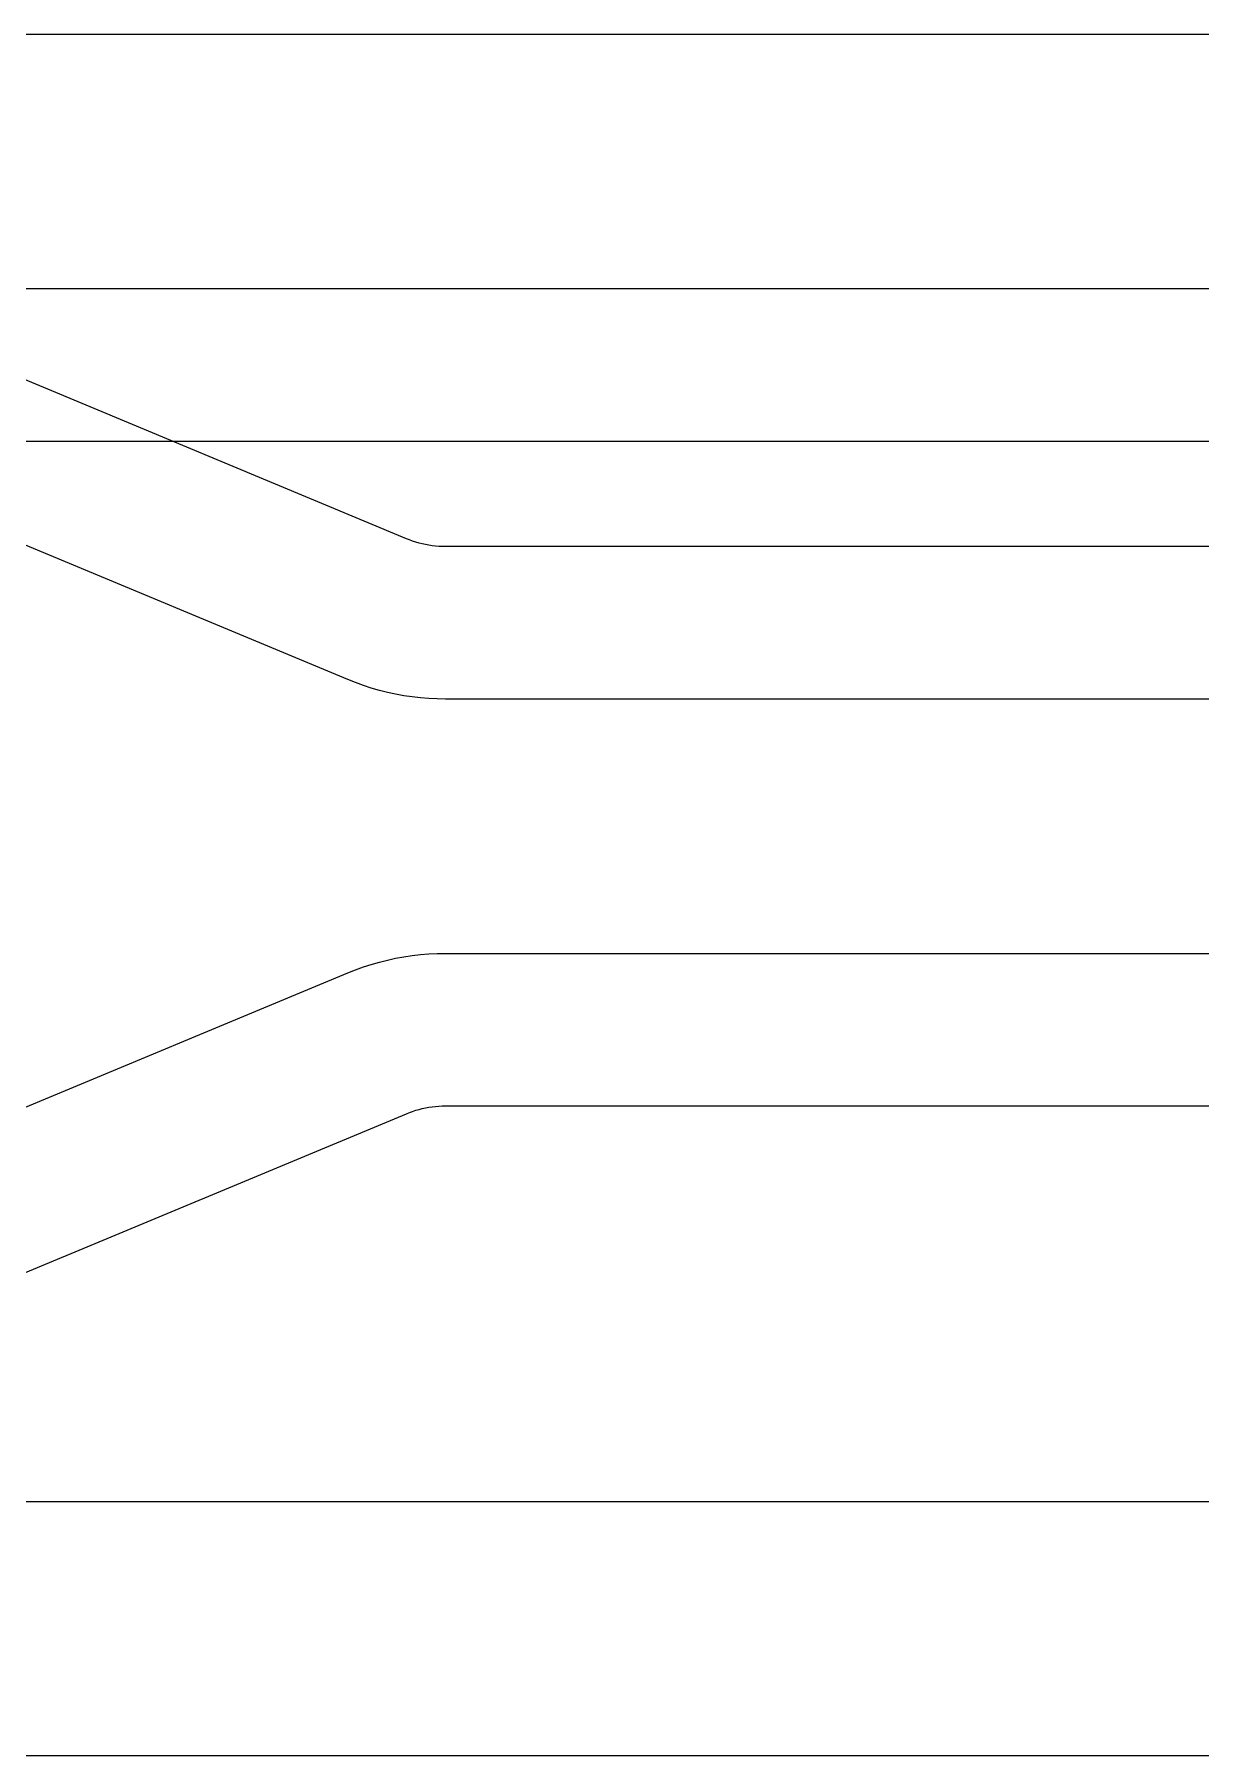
# Model space of a CAD drawing. Header units: millimetres. Extents: x 586 to 986, y -25 to 475.
# Drawn here: x 832.5 to 878.4, y -25.2 to 42.5 of the extents above; entities that cross this region are included whole.
import ezdxf

# ---------------------------------------------------------------- set-up
doc = ezdxf.new("R2010")
doc.units = ezdxf.units.MM
doc.header["$MEASUREMENT"] = 0
for name, color, linetype, true_color in [('auxiliares', 4, 'Continuous', 0x00ffff), ('corte', 1, 'Continuous', 0xff0000), ('Default', 18, 'Continuous', 0x000000)]:
    doc.layers.add(name, color=color, linetype=linetype, true_color=true_color)

msp = doc.modelspace()

# ---------------------------------------------------------------- linework, layer by layer
at = {"layer": 'auxiliares'}
for p, q in [((847.118, 22.666), (827.34, 30.907)), ((820.343, 26.503), (892.347, 26.503)), ((847.24, 22.618), (847.118, 22.666)), ((847.364, 22.573), (847.24, 22.618)), ((847.489, 22.533), (847.364, 22.573)), ((847.616, 22.496), (847.489, 22.533)), ((847.743, 22.464), (847.616, 22.496)), ((847.872, 22.436), (847.743, 22.464)), ((848.001, 22.413), (847.872, 22.436)), ((848.132, 22.393), (848.001, 22.413)), ((848.262, 22.378), (848.132, 22.393)), ((848.393, 22.367), (848.262, 22.378)), ((848.525, 22.361), (848.393, 22.367)), ((848.656, 22.359), (848.525, 22.361)), ((920.66, 22.359), (848.656, 22.359)), ((827.34, -8.19), (847.118, 0.051)), ((847.118, 0.051), (847.24, 0.1)), ((847.24, 0.1), (847.364, 0.144)), ((847.364, 0.144), (847.489, 0.185)), ((847.489, 0.185), (847.616, 0.221)), ((847.616, 0.221), (847.743, 0.253)), ((847.743, 0.253), (847.872, 0.281)), ((847.872, 0.281), (848.001, 0.305)), ((848.001, 0.305), (848.132, 0.324)), ((848.132, 0.324), (848.262, 0.339)), ((848.262, 0.339), (848.393, 0.35)), ((848.393, 0.35), (848.525, 0.356)), ((848.525, 0.356), (848.656, 0.359)), ((848.656, 0.359), (920.916, 0.359)), ((596.192, -15.195), (976.192, -15.195))]:
    msp.add_line(p, q, dxfattribs=at)
at = {"layer": 'corte', "linetype": 'Continuous', "lineweight": 25}
for p, q in [((892.347, 42.503), (820.088, 42.503)), ((820.343, 32.503), (892.347, 32.503)), ((844.81, 17.128), (825.033, 25.369)), ((845.116, 17.006), (844.81, 17.128)), ((845.426, 16.895), (845.116, 17.006)), ((845.739, 16.794), (845.426, 16.895)), ((846.055, 16.703), (845.739, 16.794)), ((846.374, 16.623), (846.055, 16.703)), ((846.695, 16.553), (846.374, 16.623)), ((847.019, 16.494), (846.695, 16.553)), ((847.344, 16.445), (847.019, 16.494)), ((847.671, 16.407), (847.344, 16.445)), ((847.999, 16.38), (847.671, 16.407)), ((848.327, 16.364), (847.999, 16.38)), ((848.656, 16.359), (848.327, 16.364)), ((920.66, 16.359), (848.656, 16.359)), ((846.055, 6.014), (846.374, 6.095)), ((846.374, 6.095), (846.695, 6.164)), ((846.695, 6.164), (847.019, 6.224)), ((847.019, 6.224), (847.344, 6.272)), ((847.344, 6.272), (847.671, 6.31)), ((847.671, 6.31), (847.999, 6.337)), ((847.999, 6.337), (848.327, 6.353)), ((848.327, 6.353), (848.656, 6.359)), ((848.656, 6.359), (920.916, 6.359)), ((825.033, -2.651), (844.81, 5.589)), ((844.81, 5.589), (845.116, 5.711)), ((845.116, 5.711), (845.426, 5.822)), ((845.426, 5.822), (845.739, 5.923)), ((845.739, 5.923), (846.055, 6.014))]:
    msp.add_line(p, q, dxfattribs=at)
at = {"layer": 'Default'}
msp.add_line((586.192, -25.195), (986.192, -25.195), dxfattribs=at)

doc.saveas('drawing.dxf')
